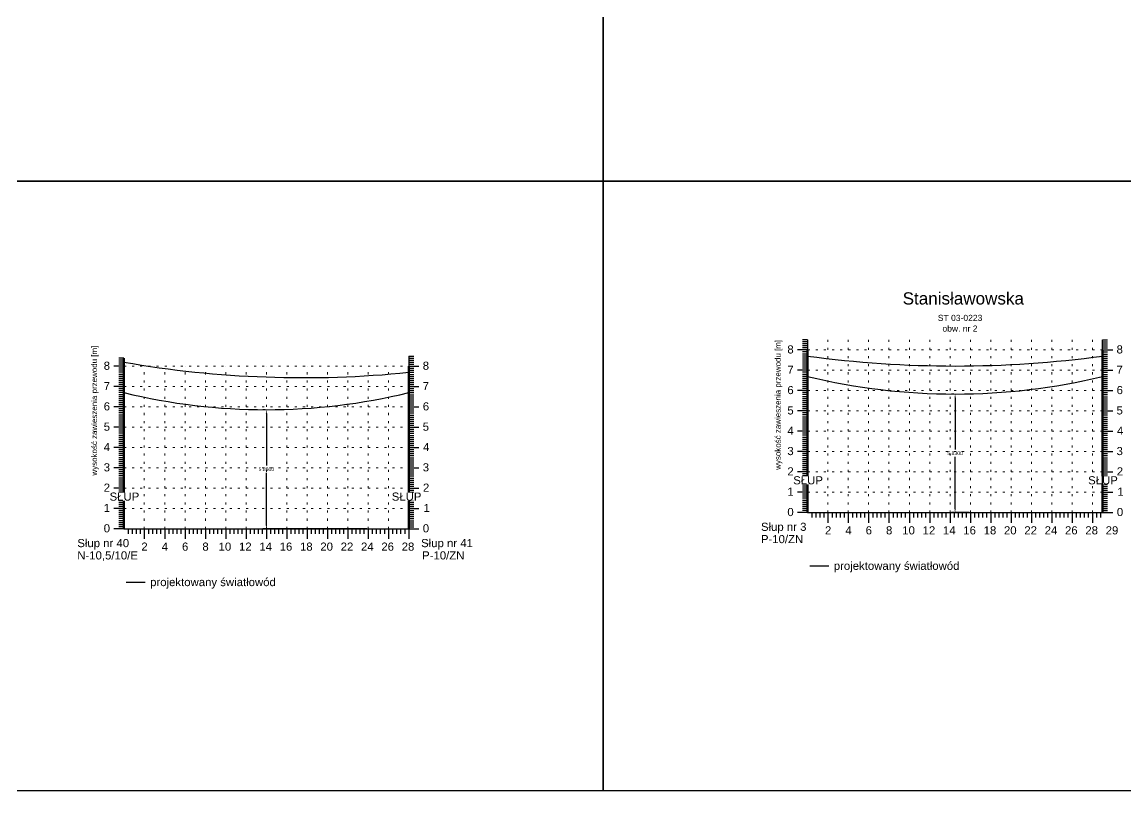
# Model space of a CAD drawing. Header units: metres. Extents: x -155 to 1812, y 681 to 886.
# Drawn here: x 506 to 560.3, y 800.5 to 838.4 of the extents above; entities that cross this region are included whole.
import ezdxf

# ---------------------------------------------------------------- set-up
doc = ezdxf.new("R2010")
doc.units = ezdxf.units.M
doc.header["$MEASUREMENT"] = 0
doc.linetypes.add('ACAD_ISO07W100', pattern=[3, 0, -3])
doc.layers.add('ramka', color=7, linetype='Continuous', plot=False)
doc.styles.get("Standard").update_dxf_attribs({"font": 'arial.ttf'})
doc.dimstyles.get("Standard").update_dxf_attribs({"dimtxt": 0.18, "dimasz": 0.18, "dimexe": 0.18, "dimexo": 0.0625, "dimgap": 0.09, "dimtad": 0, "dimtih": 1, "dimtoh": 1, "dimdec": 4, "dimzin": 0, "dimdsep": 46, "dimtxsty": 'Standard', "dimcen": 0.09, "dimadec": 0, "dimazin": 0, "dimtfac": 1, "dimtdec": 4, "dimtofl": 0, "dimtmove": 0, "dimatfit": 3, "dimfxl": 1, "dimtolj": 1, "dimtzin": 0, "dimarcsym": 0})

# ---------------------------------------------------------------- blocks, each defined once
blk = doc.blocks.new('*D263')
at = {"color": 0, "lineweight": -2}
for p, q in [((551.79, 820.05), (551.673, 820.05)), ((551.853, 819.87), (551.853, 817.317)), ((551.853, 814.4), (551.853, 816.953)), ((552.54, 814.22), (551.673, 814.22))]:
    blk.add_line(p, q, dxfattribs=at)
at = {"color": 0}
for points in [[(551.883, 819.87), (551.823, 819.87), (551.853, 820.05)], [(551.823, 814.4), (551.883, 814.4), (551.853, 814.22)]]:
    blk.add_solid(points, dxfattribs=at)
at = {"layer": 'Defpoints', "color": 0}
for p in [(551.853, 820.05), (551.853, 814.22), (552.603, 814.22)]:
    blk.add_point(p, dxfattribs=at)
at = {"color": 0, "lineweight": 25, "insert": (551.853, 817.135), "char_height": 0.18, "attachment_point": 5}
blk.add_mtext('\\A1;5.8300', dxfattribs=at)
blk = doc.blocks.new('*D223')
at = {"color": 0, "lineweight": -2}
for p, q in [((517.928, 819.278), (517.811, 819.278)), ((517.991, 819.098), (517.991, 816.53)), ((517.991, 813.598), (517.991, 816.167)), ((522.928, 813.418), (517.811, 813.418))]:
    blk.add_line(p, q, dxfattribs=at)
at = {"color": 0}
for points in [[(518.021, 819.098), (517.961, 819.098), (517.991, 819.278)], [(517.961, 813.598), (518.021, 813.598), (517.991, 813.418)]]:
    blk.add_solid(points, dxfattribs=at)
at = {"layer": 'Defpoints', "color": 0}
for p in [(517.991, 819.278), (517.991, 813.418), (522.991, 813.418)]:
    blk.add_point(p, dxfattribs=at)
at = {"color": 0, "lineweight": 25, "insert": (517.991, 816.348), "char_height": 0.18, "attachment_point": 5}
blk.add_mtext('\\A1;5.8600', dxfattribs=at)

msp = doc.modelspace()

# ---------------------------------------------------------------- linework, layer by layer
for p, q in [((544.60289, 822.21973), (544.10289, 822.21973)), ((544.60289, 822.21973), (544.10289, 822.21973)), ((544.60289, 822.71973), (544.35289, 822.71973)), ((544.60289, 822.61973), (544.35289, 822.61973)), ((544.60289, 822.51973), (544.35289, 822.51973)), ((544.60289, 822.41973), (544.35289, 822.41973)), ((544.60289, 822.31973), (544.35289, 822.31973)), ((544.60289, 822.71973), (544.60289, 814.21973)), ((559.10289, 822.71973), (559.35289, 822.71973)), ((559.10289, 822.61973), (559.35289, 822.61973)), ((559.10289, 822.51973), (559.35289, 822.51973)), ((559.10289, 822.41973), (559.35289, 822.41973)), ((559.10289, 822.31973), (559.35289, 822.31973)), ((559.10289, 822.21973), (559.60289, 822.21973)), ((559.10289, 822.21973), (559.60289, 822.21973)), ((510.99075, 821.81845), (510.74075, 821.81845)), ((510.99075, 821.81845), (510.74075, 821.81845)), ((510.99075, 821.71845), (510.74075, 821.71845)), ((510.99075, 821.71845), (510.74075, 821.71845)), ((510.99075, 821.81845), (510.99075, 813.41845)), ((524.99075, 821.91845), (524.99075, 813.41845)), ((524.99075, 821.91845), (525.24075, 821.91845)), ((524.99075, 821.91845), (525.24075, 821.91845)), ((524.99075, 821.81845), (525.24075, 821.81845)), ((524.99075, 821.81845), (525.24075, 821.81845)), ((524.99075, 821.71845), (525.24075, 821.71845)), ((524.99075, 821.71845), (525.24075, 821.71845)), ((544.60289, 822.11973), (544.35289, 822.11973)), ((544.60289, 822.01973), (544.35289, 822.01973)), ((544.60289, 821.91973), (544.35289, 821.91973)), ((544.60289, 821.81973), (544.35289, 821.81973)), ((544.60289, 821.71973), (544.35289, 821.71973)), ((559.10289, 822.11973), (559.35289, 822.11973)), ((559.10289, 822.01973), (559.35289, 822.01973)), ((559.10289, 821.91973), (559.35289, 821.91973)), ((559.10289, 821.81973), (559.35289, 821.81973)), ((559.10289, 821.71973), (559.35289, 821.71973)), ((510.99075, 821.41845), (510.49075, 821.41845)), ((510.99075, 821.41845), (510.49075, 821.41845)), ((510.99075, 821.41845), (510.49075, 821.41845)), ((510.99075, 821.41845), (510.49075, 821.41845)), ((510.99075, 821.61845), (510.74075, 821.61845)), ((510.99075, 821.61845), (510.74075, 821.61845)), ((510.99075, 821.51845), (510.74075, 821.51845)), ((510.99075, 821.51845), (510.74075, 821.51845)), ((510.99075, 821.31845), (510.74075, 821.31845)), ((510.99075, 821.21845), (510.74075, 821.21845)), ((524.99075, 821.61845), (525.24075, 821.61845)), ((524.99075, 821.61845), (525.24075, 821.61845)), ((524.99075, 821.51845), (525.24075, 821.51845)), ((524.99075, 821.51845), (525.24075, 821.51845)), ((524.99075, 821.41845), (525.49075, 821.41845)), ((524.99075, 821.41845), (525.49075, 821.41845)), ((524.99075, 821.41845), (525.49075, 821.41845)), ((524.99075, 821.41845), (525.49075, 821.41845)), ((524.99075, 821.31845), (525.24075, 821.31845)), ((524.99075, 821.21845), (525.24075, 821.21845)), ((544.60289, 821.21973), (544.10289, 821.21973)), ((544.60289, 821.21973), (544.10289, 821.21973)), ((544.60289, 821.61973), (544.35289, 821.61973)), ((544.60289, 821.51973), (544.35289, 821.51973)), ((544.60289, 821.41973), (544.35289, 821.41973)), ((544.60289, 821.31973), (544.35289, 821.31973)), ((559.10289, 821.61973), (559.35289, 821.61973)), ((559.10289, 821.51973), (559.35289, 821.51973)), ((559.10289, 821.41973), (559.35289, 821.41973)), ((559.10289, 821.31973), (559.35289, 821.31973)), ((559.10289, 821.21973), (559.60289, 821.21973)), ((559.10289, 821.21973), (559.60289, 821.21973)), ((510.99075, 821.11845), (510.74075, 821.11845)), ((510.99075, 821.01845), (510.74075, 821.01845)), ((510.99075, 820.91845), (510.74075, 820.91845)), ((510.99075, 820.81845), (510.74075, 820.81845)), ((510.99075, 820.71845), (510.74075, 820.71845)), ((510.99075, 820.61845), (510.74075, 820.61845)), ((524.99075, 821.11845), (525.24075, 821.11845)), ((524.99075, 821.01845), (525.24075, 821.01845)), ((524.99075, 820.91845), (525.24075, 820.91845)), ((524.99075, 820.81845), (525.24075, 820.81845)), ((524.99075, 820.71845), (525.24075, 820.71845)), ((524.99075, 820.61845), (525.24075, 820.61845)), ((544.60289, 821.11973), (544.35289, 821.11973)), ((544.60289, 821.01973), (544.35289, 821.01973)), ((544.60289, 820.91973), (544.35289, 820.91973)), ((544.60289, 820.81973), (544.35289, 820.81973)), ((544.60289, 820.71973), (544.35289, 820.71973)), ((544.60289, 820.61973), (544.35289, 820.61973)), ((559.10289, 821.11973), (559.35289, 821.11973)), ((559.10289, 821.01973), (559.35289, 821.01973)), ((559.10289, 820.91973), (559.35289, 820.91973)), ((559.10289, 820.81973), (559.35289, 820.81973)), ((559.10289, 820.71973), (559.35289, 820.71973)), ((559.10289, 820.61973), (559.35289, 820.61973)), ((510.99075, 820.41845), (510.49075, 820.41845)), ((510.99075, 820.41845), (510.49075, 820.41845)), ((510.99075, 820.51845), (510.74075, 820.51845)), ((510.99075, 820.31845), (510.74075, 820.31845)), ((510.99075, 820.21845), (510.74075, 820.21845)), ((510.99075, 820.11845), (510.74075, 820.11845)), ((524.99075, 820.51845), (525.24075, 820.51845)), ((524.99075, 820.41845), (525.49075, 820.41845)), ((524.99075, 820.41845), (525.49075, 820.41845)), ((524.99075, 820.31845), (525.24075, 820.31845)), ((524.99075, 820.21845), (525.24075, 820.21845)), ((524.99075, 820.11845), (525.24075, 820.11845)), ((544.60289, 820.21973), (544.10289, 820.21973)), ((544.60289, 820.21973), (544.10289, 820.21973)), ((544.60289, 820.51973), (544.35289, 820.51973)), ((544.60289, 820.41973), (544.35289, 820.41973)), ((544.60289, 820.31973), (544.35289, 820.31973)), ((544.60289, 820.11973), (544.35289, 820.11973)), ((559.10289, 820.51973), (559.35289, 820.51973)), ((559.10289, 820.41973), (559.35289, 820.41973)), ((559.10289, 820.31973), (559.35289, 820.31973)), ((559.10289, 820.21973), (559.60289, 820.21973)), ((559.10289, 820.21973), (559.60289, 820.21973)), ((559.10289, 820.11973), (559.35289, 820.11973)), ((510.99075, 820.01845), (510.74075, 820.01845)), ((510.99075, 819.91845), (510.74075, 819.91845)), ((510.99075, 819.81845), (510.74075, 819.81845)), ((510.99075, 819.71845), (510.74075, 819.71845)), ((510.99075, 819.61845), (510.74075, 819.61845)), ((510.99075, 819.51845), (510.74075, 819.51845)), ((524.99075, 820.01845), (525.24075, 820.01845)), ((524.99075, 819.91845), (525.24075, 819.91845)), ((524.99075, 819.81845), (525.24075, 819.81845)), ((524.99075, 819.71845), (525.24075, 819.71845)), ((524.99075, 819.61845), (525.24075, 819.61845)), ((524.99075, 819.51845), (525.24075, 819.51845)), ((544.60289, 820.01973), (544.35289, 820.01973)), ((544.60289, 819.91973), (544.35289, 819.91973)), ((544.60289, 819.81973), (544.35289, 819.81973)), ((544.60289, 819.71973), (544.35289, 819.71973)), ((544.60289, 819.61973), (544.35289, 819.61973)), ((544.60289, 819.51973), (544.35289, 819.51973)), ((559.10289, 820.01973), (559.35289, 820.01973)), ((559.10289, 819.91973), (559.35289, 819.91973)), ((559.10289, 819.81973), (559.35289, 819.81973)), ((559.10289, 819.71973), (559.35289, 819.71973)), ((559.10289, 819.61973), (559.35289, 819.61973)), ((559.10289, 819.51973), (559.35289, 819.51973)), ((510.99075, 819.41845), (510.49075, 819.41845)), ((510.99075, 819.41845), (510.49075, 819.41845)), ((510.99075, 819.31845), (510.74075, 819.31845)), ((510.99075, 819.21845), (510.74075, 819.21845)), ((510.99075, 819.11845), (510.74075, 819.11845)), ((510.99075, 819.01845), (510.74075, 819.01845)), ((524.99075, 819.41845), (525.49075, 819.41845)), ((524.99075, 819.41845), (525.49075, 819.41845)), ((524.99075, 819.31845), (525.24075, 819.31845)), ((524.99075, 819.21845), (525.24075, 819.21845)), ((524.99075, 819.11845), (525.24075, 819.11845)), ((524.99075, 819.01845), (525.24075, 819.01845)), ((544.60289, 819.21973), (544.10289, 819.21973)), ((544.60289, 819.21973), (544.10289, 819.21973)), ((544.60289, 819.41973), (544.35289, 819.41973)), ((544.60289, 819.31973), (544.35289, 819.31973)), ((544.60289, 819.11973), (544.35289, 819.11973)), ((544.60289, 819.01973), (544.35289, 819.01973)), ((559.10289, 819.41973), (559.35289, 819.41973)), ((559.10289, 819.31973), (559.35289, 819.31973)), ((559.10289, 819.21973), (559.60289, 819.21973)), ((559.10289, 819.21973), (559.60289, 819.21973)), ((559.10289, 819.11973), (559.35289, 819.11973)), ((559.10289, 819.01973), (559.35289, 819.01973)), ((510.99075, 818.41845), (510.49075, 818.41845)), ((510.99075, 818.41845), (510.49075, 818.41845)), ((510.99075, 818.91845), (510.74075, 818.91845)), ((510.99075, 818.81845), (510.74075, 818.81845)), ((510.99075, 818.71845), (510.74075, 818.71845)), ((510.99075, 818.61845), (510.74075, 818.61845)), ((510.99075, 818.51845), (510.74075, 818.51845)), ((524.99075, 818.91845), (525.24075, 818.91845)), ((524.99075, 818.81845), (525.24075, 818.81845)), ((524.99075, 818.71845), (525.24075, 818.71845)), ((524.99075, 818.61845), (525.24075, 818.61845)), ((524.99075, 818.51845), (525.24075, 818.51845)), ((524.99075, 818.41845), (525.49075, 818.41845)), ((524.99075, 818.41845), (525.49075, 818.41845)), ((544.60289, 818.91973), (544.35289, 818.91973)), ((544.60289, 818.81973), (544.35289, 818.81973)), ((544.60289, 818.71973), (544.35289, 818.71973)), ((544.60289, 818.61973), (544.35289, 818.61973)), ((544.60289, 818.51973), (544.35289, 818.51973)), ((544.60289, 818.41973), (544.35289, 818.41973)), ((559.10289, 818.91973), (559.35289, 818.91973)), ((559.10289, 818.81973), (559.35289, 818.81973)), ((559.10289, 818.71973), (559.35289, 818.71973)), ((559.10289, 818.61973), (559.35289, 818.61973)), ((559.10289, 818.51973), (559.35289, 818.51973)), ((559.10289, 818.41973), (559.35289, 818.41973)), ((510.99075, 818.31845), (510.74075, 818.31845)), ((510.99075, 818.21845), (510.74075, 818.21845)), ((510.99075, 818.11845), (510.74075, 818.11845)), ((510.99075, 818.01845), (510.74075, 818.01845)), ((510.99075, 817.91845), (510.74075, 817.91845)), ((524.99075, 818.31845), (525.24075, 818.31845)), ((524.99075, 818.21845), (525.24075, 818.21845)), ((524.99075, 818.11845), (525.24075, 818.11845)), ((524.99075, 818.01845), (525.24075, 818.01845)), ((524.99075, 817.91845), (525.24075, 817.91845)), ((544.60289, 818.21973), (544.10289, 818.21973)), ((544.60289, 818.21973), (544.10289, 818.21973)), ((544.60289, 818.31973), (544.35289, 818.31973)), ((544.60289, 818.11973), (544.35289, 818.11973)), ((544.60289, 818.01973), (544.35289, 818.01973)), ((544.60289, 817.91973), (544.35289, 817.91973)), ((559.10289, 818.31973), (559.35289, 818.31973)), ((559.10289, 818.21973), (559.60289, 818.21973)), ((559.10289, 818.21973), (559.60289, 818.21973)), ((559.10289, 818.11973), (559.35289, 818.11973)), ((559.10289, 818.01973), (559.35289, 818.01973)), ((559.10289, 817.91973), (559.35289, 817.91973)), ((510.99075, 817.41845), (510.49075, 817.41845)), ((510.99075, 817.41845), (510.49075, 817.41845)), ((510.99075, 817.81845), (510.74075, 817.81845)), ((510.99075, 817.71845), (510.74075, 817.71845)), ((510.99075, 817.61845), (510.74075, 817.61845)), ((510.99075, 817.51845), (510.74075, 817.51845)), ((524.99075, 817.81845), (525.24075, 817.81845)), ((524.99075, 817.71845), (525.24075, 817.71845)), ((524.99075, 817.61845), (525.24075, 817.61845)), ((524.99075, 817.51845), (525.24075, 817.51845)), ((524.99075, 817.41845), (525.49075, 817.41845)), ((524.99075, 817.41845), (525.49075, 817.41845)), ((544.60289, 817.81973), (544.35289, 817.81973)), ((544.60289, 817.71973), (544.35289, 817.71973)), ((544.60289, 817.61973), (544.35289, 817.61973)), ((544.60289, 817.51973), (544.35289, 817.51973)), ((544.60289, 817.41973), (544.35289, 817.41973)), ((559.10289, 817.81973), (559.35289, 817.81973)), ((559.10289, 817.71973), (559.35289, 817.71973)), ((559.10289, 817.61973), (559.35289, 817.61973)), ((559.10289, 817.51973), (559.35289, 817.51973)), ((559.10289, 817.41973), (559.35289, 817.41973)), ((510.99075, 817.31845), (510.74075, 817.31845)), ((510.99075, 817.21845), (510.74075, 817.21845)), ((510.99075, 817.11845), (510.74075, 817.11845)), ((510.99075, 817.01845), (510.74075, 817.01845)), ((510.99075, 816.91845), (510.74075, 816.91845)), ((510.99075, 816.81845), (510.74075, 816.81845)), ((524.99075, 817.31845), (525.24075, 817.31845)), ((524.99075, 817.21845), (525.24075, 817.21845)), ((524.99075, 817.11845), (525.24075, 817.11845)), ((524.99075, 817.01845), (525.24075, 817.01845)), ((524.99075, 816.91845), (525.24075, 816.91845)), ((524.99075, 816.81845), (525.24075, 816.81845)), ((544.60289, 817.21973), (544.10289, 817.21973)), ((544.60289, 817.21973), (544.10289, 817.21973)), ((544.60289, 817.31973), (544.35289, 817.31973)), ((544.60289, 817.11973), (544.35289, 817.11973)), ((544.60289, 817.01973), (544.35289, 817.01973)), ((544.60289, 816.91973), (544.35289, 816.91973)), ((544.60289, 816.81973), (544.35289, 816.81973)), ((559.10289, 817.31973), (559.35289, 817.31973)), ((559.10289, 817.21973), (559.60289, 817.21973)), ((559.10289, 817.21973), (559.60289, 817.21973)), ((559.10289, 817.11973), (559.35289, 817.11973)), ((559.10289, 817.01973), (559.35289, 817.01973)), ((559.10289, 816.91973), (559.35289, 816.91973)), ((559.10289, 816.81973), (559.35289, 816.81973)), ((510.99075, 816.41845), (510.49075, 816.41845)), ((510.99075, 816.41845), (510.49075, 816.41845)), ((510.99075, 816.71845), (510.74075, 816.71845)), ((510.99075, 816.61845), (510.74075, 816.61845)), ((510.99075, 816.51845), (510.74075, 816.51845)), ((510.99075, 816.31845), (510.74075, 816.31845)), ((524.99075, 816.71845), (525.24075, 816.71845)), ((524.99075, 816.61845), (525.24075, 816.61845)), ((524.99075, 816.51845), (525.24075, 816.51845)), ((524.99075, 816.41845), (525.49075, 816.41845)), ((524.99075, 816.41845), (525.49075, 816.41845)), ((524.99075, 816.31845), (525.24075, 816.31845)), ((544.60289, 816.71973), (544.35289, 816.71973)), ((544.60289, 816.61973), (544.35289, 816.61973)), ((544.60289, 816.51973), (544.35289, 816.51973)), ((544.60289, 816.41973), (544.35289, 816.41973)), ((544.60289, 816.31973), (544.35289, 816.31973)), ((559.10289, 816.71973), (559.35289, 816.71973)), ((559.10289, 816.61973), (559.35289, 816.61973)), ((559.10289, 816.51973), (559.35289, 816.51973)), ((559.10289, 816.41973), (559.35289, 816.41973)), ((559.10289, 816.31973), (559.35289, 816.31973)), ((510.99075, 816.21845), (510.74075, 816.21845)), ((510.99075, 816.11845), (510.74075, 816.11845)), ((510.99075, 816.01845), (510.74075, 816.01845)), ((510.99075, 815.91845), (510.74075, 815.91845)), ((510.99075, 815.81845), (510.74075, 815.81845)), ((510.99075, 815.71845), (510.74075, 815.71845)), ((524.99075, 816.21845), (525.24075, 816.21845)), ((524.99075, 816.11845), (525.24075, 816.11845)), ((524.99075, 816.01845), (525.24075, 816.01845)), ((524.99075, 815.91845), (525.24075, 815.91845)), ((524.99075, 815.81845), (525.24075, 815.81845)), ((524.99075, 815.71845), (525.24075, 815.71845)), ((544.60289, 816.21973), (544.10289, 816.21973)), ((544.60289, 816.21973), (544.10289, 816.21973)), ((544.60289, 816.11973), (544.35289, 816.11973)), ((544.60289, 816.01973), (544.35289, 816.01973)), ((544.60289, 815.91973), (544.35289, 815.91973)), ((544.60289, 815.81973), (544.35289, 815.81973)), ((544.60289, 815.71973), (544.35289, 815.71973)), ((559.10289, 816.21973), (559.60289, 816.21973)), ((559.10289, 816.21973), (559.60289, 816.21973)), ((559.10289, 816.11973), (559.35289, 816.11973)), ((559.10289, 816.01973), (559.35289, 816.01973)), ((559.10289, 815.91973), (559.35289, 815.91973)), ((559.10289, 815.81973), (559.35289, 815.81973)), ((559.10289, 815.71973), (559.35289, 815.71973)), ((510.99075, 815.41845), (510.49075, 815.41845)), ((510.99075, 815.41845), (510.49075, 815.41845)), ((510.99075, 815.61845), (510.74075, 815.61845)), ((510.99075, 815.51845), (510.74075, 815.51845)), ((510.99075, 815.31845), (510.74075, 815.31845)), ((510.99075, 815.21845), (510.74075, 815.21845)), ((524.99075, 815.61845), (525.24075, 815.61845)), ((524.99075, 815.51845), (525.24075, 815.51845)), ((524.99075, 815.41845), (525.49075, 815.41845)), ((524.99075, 815.41845), (525.49075, 815.41845)), ((524.99075, 815.31845), (525.24075, 815.31845)), ((524.99075, 815.21845), (525.24075, 815.21845)), ((544.60289, 815.21973), (544.10289, 815.21973)), ((544.60289, 815.21973), (544.10289, 815.21973)), ((544.60289, 815.61973), (544.35289, 815.61973)), ((544.60289, 815.51973), (544.35289, 815.51973)), ((544.60289, 815.41973), (544.35289, 815.41973)), ((544.60289, 815.31973), (544.35289, 815.31973)), ((559.10289, 815.61973), (559.35289, 815.61973)), ((559.10289, 815.51973), (559.35289, 815.51973)), ((559.10289, 815.41973), (559.35289, 815.41973)), ((559.10289, 815.31973), (559.35289, 815.31973)), ((559.10289, 815.21973), (559.60289, 815.21973)), ((559.10289, 815.21973), (559.60289, 815.21973)), ((510.99075, 815.11845), (510.74075, 815.11845)), ((510.99075, 815.01845), (510.74075, 815.01845)), ((510.99075, 814.91845), (510.74075, 814.91845)), ((510.99075, 814.81845), (510.74075, 814.81845)), ((510.99075, 814.71845), (510.74075, 814.71845)), ((510.99075, 814.61845), (510.74075, 814.61845)), ((524.99075, 815.11845), (525.24075, 815.11845)), ((524.99075, 815.01845), (525.24075, 815.01845)), ((524.99075, 814.91845), (525.24075, 814.91845)), ((524.99075, 814.81845), (525.24075, 814.81845)), ((524.99075, 814.71845), (525.24075, 814.71845)), ((524.99075, 814.61845), (525.24075, 814.61845)), ((544.60289, 815.11973), (544.35289, 815.11973)), ((544.60289, 815.01973), (544.35289, 815.01973)), ((544.60289, 814.91973), (544.35289, 814.91973)), ((544.60289, 814.81973), (544.35289, 814.81973)), ((544.60289, 814.71973), (544.35289, 814.71973)), ((544.60289, 814.61973), (544.35289, 814.61973)), ((559.10289, 815.11973), (559.35289, 815.11973)), ((559.10289, 815.01973), (559.35289, 815.01973)), ((559.10289, 814.91973), (559.35289, 814.91973)), ((559.10289, 814.81973), (559.35289, 814.81973)), ((559.10289, 814.71973), (559.35289, 814.71973)), ((559.10289, 814.61973), (559.35289, 814.61973)), ((510.99075, 814.41845), (510.49075, 814.41845)), ((510.99075, 814.41845), (510.49075, 814.41845)), ((510.99075, 814.51845), (510.74075, 814.51845)), ((510.99075, 814.31845), (510.74075, 814.31845)), ((510.99075, 814.21845), (510.74075, 814.21845)), ((510.99075, 814.11845), (510.74075, 814.11845)), ((524.99075, 814.51845), (525.24075, 814.51845)), ((524.99075, 814.41845), (525.49075, 814.41845)), ((524.99075, 814.41845), (525.49075, 814.41845)), ((524.99075, 814.31845), (525.24075, 814.31845)), ((524.99075, 814.21845), (525.24075, 814.21845)), ((524.99075, 814.11845), (525.24075, 814.11845)), ((544.60289, 814.21973), (544.10289, 814.21973)), ((544.60289, 814.51973), (544.35289, 814.51973)), ((544.60289, 814.41973), (544.35289, 814.41973)), ((544.60289, 814.31973), (544.35289, 814.31973)), ((544.60289, 814.21973), (544.35289, 814.21973)), ((544.60289, 814.21973), (559.60289, 814.21973)), ((544.80289, 814.21973), (544.80289, 813.96973)), ((545.00289, 814.21973), (545.00289, 813.96973)), ((545.20289, 814.21973), (545.20289, 813.96973)), ((545.40289, 814.21973), (545.40289, 813.96973)), ((545.60289, 814.21973), (545.60289, 813.71973)), ((545.80289, 814.21973), (545.80289, 813.96973)), ((546.00289, 814.21973), (546.00289, 813.96973)), ((546.20289, 814.21973), (546.20289, 813.96973)), ((546.40289, 814.21973), (546.40289, 813.96973)), ((546.60289, 814.21973), (546.60289, 813.71973)), ((546.80289, 814.21973), (546.80289, 813.96973)), ((547.00289, 814.21973), (547.00289, 813.96973)), ((547.20289, 814.21973), (547.20289, 813.96973)), ((547.40289, 814.21973), (547.40289, 813.96973)), ((547.60289, 814.21973), (547.60289, 813.71973)), ((547.80289, 814.21973), (547.80289, 813.96973)), ((548.00289, 814.21973), (548.00289, 813.96973)), ((548.20289, 814.21973), (548.20289, 813.96973)), ((548.40289, 814.21973), (548.40289, 813.96973)), ((548.60289, 814.21973), (548.60289, 813.71973)), ((548.80289, 814.21973), (548.80289, 813.96973)), ((549.00289, 814.21973), (549.00289, 813.96973)), ((549.20289, 814.21973), (549.20289, 813.96973)), ((549.40289, 814.21973), (549.40289, 813.96973)), ((549.60289, 814.21973), (549.60289, 813.71973)), ((549.80289, 814.21973), (549.80289, 813.96973)), ((550.00289, 814.21973), (550.00289, 813.96973)), ((550.20289, 814.21973), (550.20289, 813.96973)), ((550.40289, 814.21973), (550.40289, 813.96973)), ((550.60289, 814.21973), (550.60289, 813.71973)), ((550.80289, 814.21973), (550.80289, 813.96973)), ((551.00289, 814.21973), (551.00289, 813.96973)), ((551.20289, 814.21973), (551.20289, 813.96973)), ((551.40289, 814.21973), (551.40289, 813.96973)), ((551.60289, 814.21973), (551.60289, 813.71973)), ((551.80289, 814.21973), (551.80289, 813.96973)), ((552.00289, 814.21973), (552.00289, 813.96973)), ((552.20289, 814.21973), (552.20289, 813.96973)), ((552.40289, 814.21973), (552.40289, 813.96973)), ((552.60289, 814.21973), (552.60289, 813.71973)), ((552.80289, 814.21973), (552.80289, 813.96973)), ((553.00289, 814.21973), (553.00289, 813.96973)), ((553.20289, 814.21973), (553.20289, 813.96973)), ((553.40289, 814.21973), (553.40289, 813.96973)), ((553.60289, 814.21973), (553.60289, 813.71973)), ((553.80289, 814.21973), (553.80289, 813.96973)), ((554.00289, 814.21973), (554.00289, 813.96973)), ((554.20289, 814.21973), (554.20289, 813.96973)), ((554.40289, 814.21973), (554.40289, 813.96973)), ((554.60289, 814.21973), (554.60289, 813.71973)), ((554.80289, 814.21973), (554.80289, 813.96973)), ((555.00289, 814.21973), (555.00289, 813.96973)), ((555.20289, 814.21973), (555.20289, 813.96973)), ((555.40289, 814.21973), (555.40289, 813.96973)), ((555.60289, 814.21973), (555.60289, 813.71973)), ((555.80289, 814.21973), (555.80289, 813.96973)), ((556.00289, 814.21973), (556.00289, 813.96973)), ((556.20289, 814.21973), (556.20289, 813.96973)), ((556.40289, 814.21973), (556.40289, 813.96973)), ((556.60289, 814.21973), (556.60289, 813.71973)), ((556.80289, 814.21973), (556.80289, 813.96973)), ((557.00289, 814.21973), (557.00289, 813.96973)), ((557.20289, 814.21973), (557.20289, 813.96973)), ((557.40289, 814.21973), (557.40289, 813.96973)), ((557.60289, 814.21973), (557.60289, 813.71973)), ((557.80289, 814.21973), (557.80289, 813.96973)), ((558.00289, 814.21973), (558.00289, 813.96973)), ((558.20289, 814.21973), (558.20289, 813.96973)), ((558.40289, 814.21973), (558.40289, 813.96973)), ((558.60289, 814.21973), (558.60289, 813.71973)), ((558.80289, 814.21973), (558.80289, 813.96973)), ((559.00289, 814.21973), (559.00289, 813.96973)), ((559.10289, 814.51973), (559.35289, 814.51973)), ((559.10289, 814.41973), (559.35289, 814.41973)), ((559.10289, 814.31973), (559.35289, 814.31973)), ((510.99075, 814.01845), (510.74075, 814.01845)), ((510.99075, 813.91845), (510.74075, 813.91845)), ((510.99075, 813.81845), (510.74075, 813.81845)), ((510.99075, 813.71845), (510.74075, 813.71845)), ((510.99075, 813.61845), (510.74075, 813.61845)), ((524.99075, 814.01845), (525.24075, 814.01845)), ((524.99075, 813.91845), (525.24075, 813.91845)), ((524.99075, 813.81845), (525.24075, 813.81845)), ((524.99075, 813.71845), (525.24075, 813.71845)), ((524.99075, 813.61845), (525.24075, 813.61845)), ((510.99075, 813.41845), (510.49075, 813.41845)), ((510.99075, 813.51845), (510.74075, 813.51845)), ((510.99075, 813.41845), (510.74075, 813.41845)), ((510.99075, 813.41845), (525.49075, 813.41845)), ((511.19075, 813.41845), (511.19075, 813.16845)), ((511.39075, 813.41845), (511.39075, 813.16845)), ((511.59075, 813.41845), (511.59075, 813.16845)), ((511.79075, 813.41845), (511.79075, 813.16845)), ((511.99075, 813.41845), (511.99075, 812.91845)), ((512.19075, 813.41845), (512.19075, 813.16845)), ((512.39075, 813.41845), (512.39075, 813.16845)), ((512.59075, 813.41845), (512.59075, 813.16845)), ((512.79075, 813.41845), (512.79075, 813.16845)), ((512.99075, 813.41845), (512.99075, 812.91845)), ((513.19075, 813.41845), (513.19075, 813.16845)), ((513.39075, 813.41845), (513.39075, 813.16845)), ((513.59075, 813.41845), (513.59075, 813.16845)), ((513.79075, 813.41845), (513.79075, 813.16845)), ((513.99075, 813.41845), (513.99075, 812.91845)), ((514.19075, 813.41845), (514.19075, 813.16845)), ((514.39075, 813.41845), (514.39075, 813.16845)), ((514.59075, 813.41845), (514.59075, 813.16845)), ((514.79075, 813.41845), (514.79075, 813.16845)), ((514.99075, 813.41845), (514.99075, 812.91845)), ((515.19075, 813.41845), (515.19075, 813.16845)), ((515.39075, 813.41845), (515.39075, 813.16845)), ((515.59075, 813.41845), (515.59075, 813.16845)), ((515.79075, 813.41845), (515.79075, 813.16845)), ((515.99075, 813.41845), (515.99075, 812.91845)), ((516.19075, 813.41845), (516.19075, 813.16845)), ((516.39075, 813.41845), (516.39075, 813.16845)), ((516.59075, 813.41845), (516.59075, 813.16845)), ((516.79075, 813.41845), (516.79075, 813.16845)), ((516.99075, 813.41845), (516.99075, 812.91845)), ((517.19075, 813.41845), (517.19075, 813.16845)), ((517.39075, 813.41845), (517.39075, 813.16845)), ((517.59075, 813.41845), (517.59075, 813.16845)), ((517.79075, 813.41845), (517.79075, 813.16845)), ((517.99075, 813.41845), (517.99075, 812.91845)), ((518.19075, 813.41845), (518.19075, 813.16845)), ((518.39075, 813.41845), (518.39075, 813.16845)), ((518.59075, 813.41845), (518.59075, 813.16845)), ((518.79075, 813.41845), (518.79075, 813.16845)), ((518.99075, 813.41845), (518.99075, 812.91845)), ((519.19075, 813.41845), (519.19075, 813.16845)), ((519.39075, 813.41845), (519.39075, 813.16845)), ((519.59075, 813.41845), (519.59075, 813.16845)), ((519.79075, 813.41845), (519.79075, 813.16845)), ((519.99075, 813.41845), (519.99075, 812.91845)), ((520.19075, 813.41845), (520.19075, 813.16845)), ((520.39075, 813.41845), (520.39075, 813.16845)), ((520.59075, 813.41845), (520.59075, 813.16845)), ((520.79075, 813.41845), (520.79075, 813.16845)), ((520.99075, 813.41845), (520.99075, 812.91845)), ((521.19075, 813.41845), (521.19075, 813.16845)), ((521.39075, 813.41845), (521.39075, 813.16845)), ((521.59075, 813.41845), (521.59075, 813.16845)), ((521.79075, 813.41845), (521.79075, 813.16845)), ((521.99075, 813.41845), (521.99075, 812.91845)), ((522.19075, 813.41845), (522.19075, 813.16845)), ((522.39075, 813.41845), (522.39075, 813.16845)), ((522.59075, 813.41845), (522.59075, 813.16845)), ((522.79075, 813.41845), (522.79075, 813.16845)), ((522.99075, 813.41845), (522.99075, 812.91845)), ((523.19075, 813.41845), (523.19075, 813.16845)), ((523.39075, 813.41845), (523.39075, 813.16845)), ((523.59075, 813.41845), (523.59075, 813.16845)), ((523.79075, 813.41845), (523.79075, 813.16845)), ((523.99075, 813.41845), (523.99075, 812.91845)), ((524.19075, 813.41845), (524.19075, 813.16845)), ((524.39075, 813.41845), (524.39075, 813.16845)), ((524.59075, 813.41845), (524.59075, 813.16845)), ((524.79075, 813.41845), (524.79075, 813.16845)), ((524.99075, 813.51845), (525.24075, 813.51845)), ((524.99075, 813.41845), (524.99075, 812.91845)), ((524.99075, 813.41845), (524.99075, 812.91845)), ((524.99075, 813.41845), (525.49075, 813.41845)), ((524.99075, 813.41845), (525.24075, 813.41845))]:
    msp.add_line(p, q)
at = {"linetype": 'ACAD_ISO07W100', "lineweight": 15, "ltscale": 0.1}
for p, q in [((544.60289, 822.21973), (559.60289, 822.21973)), ((545.60289, 814.21973), (545.60289, 822.71973)), ((546.60289, 814.21973), (546.60289, 822.71973)), ((547.60289, 814.21973), (547.60289, 822.71973)), ((548.60289, 814.21973), (548.60289, 822.71973)), ((549.60289, 814.21973), (549.60289, 822.71973)), ((550.60289, 814.21973), (550.60289, 822.71973)), ((551.60289, 814.21973), (551.60289, 822.71973)), ((552.60289, 814.21973), (552.60289, 822.71973)), ((553.60289, 814.21973), (553.60289, 822.71973)), ((554.60289, 814.21973), (554.60289, 822.71973)), ((555.60289, 814.21973), (555.60289, 822.71973)), ((556.60289, 814.21973), (556.60289, 822.71973)), ((557.60289, 814.21973), (557.60289, 822.71973)), ((558.60289, 814.21973), (558.60289, 822.71973)), ((524.99075, 813.41845), (524.99075, 821.91845)), ((510.99075, 821.41845), (525.49075, 821.41845)), ((510.99075, 813.41845), (510.99075, 821.41845)), ((511.99075, 813.41845), (511.99075, 821.41845)), ((512.99075, 813.41845), (512.99075, 821.41845)), ((513.99075, 813.41845), (513.99075, 821.41845)), ((514.99075, 813.41845), (514.99075, 821.41845)), ((515.99075, 813.41845), (515.99075, 821.41845)), ((516.99075, 813.41845), (516.99075, 821.41845)), ((517.99075, 813.41845), (517.99075, 821.41845)), ((518.99075, 813.41845), (518.99075, 821.41845)), ((519.99075, 813.41845), (519.99075, 821.41845)), ((520.99075, 813.41845), (520.99075, 821.41845)), ((521.99075, 813.41845), (521.99075, 821.41845)), ((522.99075, 813.41845), (522.99075, 821.41845)), ((523.99075, 813.41845), (523.99075, 821.41845)), ((524.99075, 813.41845), (524.99075, 821.41845)), ((544.60289, 821.21973), (559.60289, 821.21973)), ((510.99075, 820.41845), (525.49075, 820.41845)), ((544.60289, 820.21973), (559.60289, 820.21973)), ((510.99075, 819.41845), (525.49075, 819.41845)), ((544.60289, 819.21973), (559.60289, 819.21973)), ((510.99075, 818.41845), (525.49075, 818.41845)), ((544.60289, 818.21973), (559.60289, 818.21973)), ((510.99075, 817.41845), (525.49075, 817.41845)), ((544.60289, 817.21973), (559.60289, 817.21973)), ((510.99075, 816.41845), (525.49075, 816.41845)), ((544.60289, 816.21973), (559.60289, 816.21973)), ((510.99075, 815.41845), (525.49075, 815.41845)), ((544.60289, 815.21973), (559.60289, 815.21973)), ((510.99075, 814.41845), (525.49075, 814.41845)), ((544.60289, 814.21973), (559.60289, 814.21973))]:
    msp.add_line(p, q, dxfattribs=at)
at = {"lineweight": 100}
for p, q in [((544.60289, 822.21973), (544.60289, 814.21973)), ((559.10289, 822.21973), (559.10289, 814.21973)), ((510.99075, 821.81845), (510.99075, 813.41845)), ((524.99075, 821.41845), (524.99075, 813.41845))]:
    msp.add_line(p, q, dxfattribs=at)
at = {"color": 3, "lineweight": 25}
for p, q in [((544.70845, 811.58951), (545.63903, 811.58951)), ((511.0963, 810.78823), (512.02689, 810.78823))]:
    msp.add_line(p, q, dxfattribs=at)
at = {"lineweight": 25}
for points in [[(504.54271, 860.52182), (534.54271, 860.52182), (534.54271, 830.52182), (504.54271, 830.52182), (504.54271, 860.52182)], [(534.54271, 860.52182), (564.54271, 860.52182), (564.54271, 830.52182), (534.54271, 830.52182), (534.54271, 860.52182)], [(504.54271, 830.52182), (534.54271, 830.52182), (534.54271, 800.52182), (504.54271, 800.52182), (504.54271, 830.52182)], [(534.54271, 830.52182), (564.54271, 830.52182), (564.54271, 800.52182), (534.54271, 800.52182), (534.54271, 830.52182)]]:
    msp.add_lwpolyline(points, dxfattribs=at)
at = {"lineweight": 30}
for centre, radius, start, end in [((551.85289, 875.30993), 53.8802, 262.266951, 277.733049), ((519.80742, 872.23522), 51.3789, 260.119082, 275.790101)]:
    msp.add_arc(centre, radius, start, end, dxfattribs=at)
at = {"color": 3, "lineweight": 30}
for centre, radius in [((551.85289, 850.69306), 30.64333), ((517.99075, 848.86512), 29.58667)]:
    msp.add_arc(centre, radius, 256.314453, 283.685547, dxfattribs=at)
at = {"layer": 'ramka'}
msp.add_line((510.99075, 813.41845), (517.99075, 813.41845), dxfattribs=at)

# ---------------------------------------------------------------- texts
for s, height, p in [('Stanisławowska', 0.6, (549.27448, 824.45551)), ('ST 03-0223', 0.3, (551.00289, 823.64693)), ('obw. nr 2', 0.3, (551.23105, 823.12251)), ('8', 0.4, (543.60564, 822.04564)), ('8', 0.4, (559.79128, 822.04564)), ('8', 0.4, (509.99349, 821.24436)), ('8', 0.4, (525.67914, 821.24436)), ('7', 0.4, (543.60564, 821.04564)), ('7', 0.4, (559.78828, 821.04564)), ('7', 0.4, (509.99349, 820.24436)), ('7', 0.4, (525.67614, 820.24436)), ('6', 0.4, (543.60564, 820.04564)), ('6', 0.4, (559.79401, 820.04564)), ('6', 0.4, (509.99349, 819.24436)), ('6', 0.4, (525.68187, 819.24436)), ('5', 0.4, (543.60564, 819.04564)), ('5', 0.4, (559.78856, 819.04564)), ('5', 0.4, (509.99349, 818.24436)), ('5', 0.4, (525.67641, 818.24436)), ('4', 0.4, (543.60564, 818.04564)), ('4', 0.4, (559.80929, 818.04564)), ('4', 0.4, (509.99349, 817.24436)), ('4', 0.4, (525.69715, 817.24436)), ('3', 0.4, (543.60564, 817.04564)), ('3', 0.4, (559.79128, 817.04564)), ('3', 0.4, (509.99349, 816.24436)), ('3', 0.4, (525.67914, 816.24436)), ('2', 0.4, (543.60564, 816.04564)), ('2', 0.4, (559.80247, 816.04564)), ('2', 0.4, (509.99349, 815.24436)), ('2', 0.4, (525.69032, 815.24436)), ('1', 0.4, (543.60564, 815.04564)), ('1', 0.4, (559.83112, 815.04564)), ('1', 0.4, (509.99349, 814.24436)), ('1', 0.4, (525.71897, 814.24436)), ('0', 0.4, (543.60564, 814.04564)), ('0', 0.4, (559.80672, 814.04564)), ('0', 0.4, (509.99349, 813.24436)), ('0', 0.4, (525.68078, 813.24436)), ('Słup nr 3', 0.4, (542.30765, 813.31781)), ('2', 0.4, (545.45608, 813.14405)), ('4', 0.4, (546.45608, 813.14405)), ('6', 0.4, (547.45608, 813.14405)), ('8', 0.4, (548.45608, 813.14405)), ('10', 0.4, (549.25608, 813.14405)), ('12', 0.4, (550.25608, 813.14405)), ('14', 0.4, (551.25608, 813.14405)), ('16', 0.4, (552.25608, 813.14405)), ('18', 0.4, (553.25608, 813.14405)), ('20', 0.4, (554.25608, 813.14405)), ('22', 0.4, (555.25608, 813.14405)), ('24', 0.4, (556.25608, 813.14405)), ('26', 0.4, (557.25608, 813.14405)), ('28', 0.4, (558.25608, 813.14405)), ('29', 0.4, (559.25608, 813.14405)), ('P-10/ZN', 0.4, (542.306, 812.71293)), ('Słup nr 40', 0.4, (508.6955, 812.51654)), ('2', 0.4, (511.84393, 812.34277)), ('4', 0.4, (512.84393, 812.34277)), ('6', 0.4, (513.84393, 812.34277)), ('8', 0.4, (514.84393, 812.34277)), ('10', 0.4, (515.64393, 812.34277)), ('12', 0.4, (516.64393, 812.34277)), ('14', 0.4, (517.64393, 812.34277)), ('16', 0.4, (518.64393, 812.34277)), ('18', 0.4, (519.64393, 812.34277)), ('20', 0.4, (520.64393, 812.34277)), ('22', 0.4, (521.64393, 812.34277)), ('24', 0.4, (522.64393, 812.34277)), ('26', 0.4, (523.64393, 812.34277)), ('28', 0.4, (524.64393, 812.34277)), ('Słup nr 41', 0.4, (525.59969, 812.51654)), ('N-10,5/10/E', 0.4, (508.69385, 811.91165)), ('P-10/ZN', 0.4, (525.6487, 811.91165)), ('projektowany światłowód', 0.4, (545.88779, 811.39974)), ('projektowany światłowód', 0.4, (512.27565, 810.59847))]:
    msp.add_text(s, height=height).set_placement(p)

# ---------------------------------------------------------------- dimensions: what is measured, and where the dimension line sits
at = {"lineweight": 25}
for base, p1, p2, picture, middle in [((551.85289, 814.21973), (551.85289, 820.04973), (552.60289, 814.21973), '*D263', (551.85289, 817.13473)), ((517.99075, 813.41845), (517.99075, 819.27845), (522.99075, 813.41845), '*D223', (517.99075, 816.34845))]:
    dim = msp.add_linear_dim(base=base, p1=p1, p2=p2, angle=90, dimstyle='Standard', dxfattribs=at)
    dim.commit()
    dim.dimension.update_dxf_attribs({"geometry": picture, "text_midpoint": middle})

# ---------------------------------------------------------------- next in the draw order: texts
at = {"lineweight": 18, "char_height": 0.28, "attachment_point": 1, "rotation": 90, "bg_fill": 3, "box_fill_scale": 1, "bg_fill_color": 256, "bg_fill_transparency": 0}
for insert in [(543.00013, 816.32184), (509.38798, 816.03831)]:
    msp.add_mtext_dynamic_manual_height_columns('wysokość zawieszenia przewodu [m]', width=9.2804774, gutter_width=2, heights=[-0.36385], dxfattribs=dict(at, insert=insert))
at = {"lineweight": 18, "char_height": 0.4, "attachment_point": 1, "bg_fill": 3, "box_fill_scale": 1, "bg_fill_color": 256, "bg_fill_transparency": 0}
for insert in [(543.89479, 816.00593), (558.39479, 816.00593), (510.28265, 815.20466), (524.1563, 815.20466)]:
    msp.add_mtext_dynamic_manual_height_columns('SŁUP', width=1.5368437, gutter_width=2, heights=[-0.41364], dxfattribs=dict(at, insert=insert))

# ---------------------------------------------------------------- next in the draw order: linework, layer by layer
at = {"lineweight": 25}
msp.add_lwpolyline([(558.60289, 814.21973), (559.10289, 814.21973), (559.10289, 822.71973)], dxfattribs=at)

doc.saveas('drawing.dxf')
